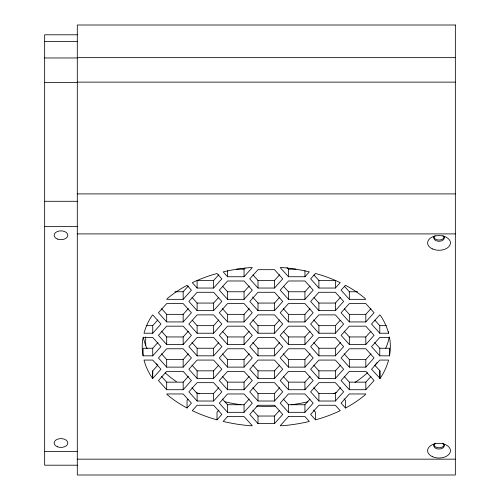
<?xml version="1.0" encoding="UTF-8"?>
<svg xmlns="http://www.w3.org/2000/svg" width="500" height="500" viewBox="0 0 500 500"><rect width="100%" height="100%" fill="white"/><g stroke="black" fill="none" stroke-linecap="round" stroke-linejoin="round"><path stroke-width="0.75" d="M389.312 349.394L389.5 348.25L379.775 348.25L374.625 342.512M389.5 355.831L389.988 352.819A124.062 79.744 0 0 0 389.963 340.306L389.494 337.475L379.775 337.475L371.531 346.65L379.775 355.831L389.5 355.831L389.5 348.25M380.05 378.425L380.975 377.088A124.062 79.744 0 0 0 388.306 361.094L388.556 360.069L379.775 360.069L371.531 369.244L380.05 378.425L380.05 370.844L374.625 365.106M152.725 333.231L160.969 324.056L152.725 314.875L151.613 316.244A124.062 79.744 0 0 0 144.275 332.231L144.031 333.231L152.725 333.231L152.725 325.656L157.875 319.919M183.169 299.337L191.412 290.163L187.069 285.325L185.6 286.094A124.062 79.744 0 0 0 167.769 298.2L166.681 299.337L183.169 299.337L183.169 291.762L188.319 286.025M152.725 355.831L160.969 346.65L152.725 337.475L143.088 337.475L142.6 340.513A124.062 79.744 0 0 0 142.625 353.025L143.088 355.825L152.725 355.831L152.725 348.25L157.875 342.512M183.169 321.938L191.412 312.756L183.169 303.581L166.681 303.581L158.438 312.756L166.681 321.938L183.169 321.938L183.169 314.356L188.319 308.619M213.606 288.044L221.85 278.863L217.031 273.5L212.738 274.731A124.062 79.744 0 0 0 195.894 281L192.306 282.681L197.119 288.044L213.606 288.044L213.606 280.462L218.762 274.731M152.725 378.425L160.969 369.244L152.725 360.069L144.031 360.069L144.338 361.3A124.062 79.744 0 0 0 151.731 377.275L152.725 378.425L152.725 370.844L157.875 365.106M183.169 344.531L191.412 335.35L183.169 326.175L166.681 326.175L158.438 335.35L166.681 344.531L183.169 344.531L183.169 336.95L188.319 331.219M213.606 310.637L221.85 301.462L213.606 292.281L197.119 292.281L188.881 301.462L197.119 310.637L213.606 310.637L213.606 303.062L218.762 297.325M244.05 276.744L252.294 267.569L249.944 267.613A124.062 79.744 0 0 0 224.731 271.525L223.212 271.9L227.562 276.744L244.05 276.744L244.05 269.169L245.081 268.019M183.169 367.125L191.412 357.95L183.169 348.769L166.681 348.769L158.438 357.95L166.681 367.125L183.169 367.125L183.169 359.55L188.319 353.812M213.606 333.231L221.85 324.056L213.606 314.875L197.119 314.875L188.881 324.056L197.119 333.231L213.606 333.231L213.606 325.656L218.762 319.919M244.05 299.337L252.294 290.163L244.05 280.981L227.562 280.981L219.319 290.163L227.562 299.337L244.05 299.337L244.05 291.762L249.206 286.025M183.169 389.719L191.412 380.544L183.169 371.362L166.681 371.362L158.438 380.544L166.681 389.719L183.169 389.719L183.169 382.144L188.319 376.406M213.606 355.831L221.85 346.65L213.606 337.475L197.119 337.475L188.881 346.65L197.119 355.831L213.606 355.831L213.606 348.25L218.762 342.512M244.05 321.938L252.294 312.756L244.05 303.581L227.562 303.581L219.319 312.756L227.562 321.938L244.05 321.938L244.05 314.356L249.206 308.619M274.494 288.044L282.738 278.863L274.494 269.688L258.006 269.688L249.762 278.863L258.006 288.044L274.494 288.044L274.494 280.462L279.644 274.731M188.019 399.338L187.044 400.419L187.044 407.994L185.844 407.369A124.062 79.744 0 0 1 167.963 395.294L166.681 393.963L183.169 393.963L191.412 403.137L187.044 407.994M213.606 378.425L221.85 369.244L213.606 360.069L197.119 360.069L188.881 369.244L197.119 378.425L213.606 378.425L213.606 370.844L218.762 365.106M244.05 344.531L252.294 335.35L244.05 326.175L227.562 326.175L219.319 335.35L227.562 344.531L244.05 344.531L244.05 336.95L249.206 331.219M274.494 310.637L282.738 301.462L274.494 292.281L258.006 292.281L249.762 301.462L258.006 310.637L274.494 310.637L274.494 303.062L279.644 297.325M304.938 276.744L309.3 271.887L307.556 271.456A124.062 79.744 0 0 0 282.331 267.587L280.206 267.569L288.45 276.744L304.938 276.744L304.938 270.681M213.606 401.019L221.85 391.838L213.606 382.663L197.119 382.663L188.881 391.838L197.119 401.019L213.606 401.019L213.606 393.438L218.762 387.706M244.05 367.125L252.294 357.95L244.05 348.769L227.562 348.769L219.319 357.95L227.562 367.125L244.05 367.125L244.05 359.55L249.206 353.812M274.494 333.231L282.738 324.056L274.494 314.875L258.006 314.875L249.762 324.056L258.006 333.231L274.494 333.231L274.494 325.656L279.644 319.919M304.938 299.337L313.181 290.163L304.938 280.981L288.45 280.981L280.206 290.163L288.45 299.337L304.938 299.337L304.938 291.762L310.087 286.025M218.95 410.087L217.013 412.244L217.013 419.825L213.025 418.688A124.062 79.744 0 0 1 196.156 412.444L192.288 410.644L197.119 405.256L213.606 405.256L221.85 414.438L217.013 419.825M244.05 389.719L252.294 380.544L244.05 371.362L227.562 371.362L219.319 380.544L227.562 389.719L244.05 389.719L244.05 382.144L249.206 376.406M274.494 355.831L282.738 346.65L274.494 337.475L258.006 337.475L249.762 346.65L258.006 355.831L274.494 355.831L274.494 348.25L279.644 342.512M304.938 321.938L313.181 312.756L304.938 303.581L288.45 303.581L280.206 312.756L288.45 321.938L304.938 321.938L304.938 314.356L310.087 308.619M335.381 288.044L340.219 282.65L336.431 280.887A124.062 79.744 0 0 0 319.562 274.644L315.481 273.481L310.65 278.863L318.894 288.044L335.381 288.044L335.381 280.462L318.894 280.462L313.925 274.938M244.05 412.319L252.294 403.137L244.05 393.963L227.562 393.963L219.319 403.137L227.562 412.319L244.05 412.319L244.05 404.738L249.206 399M274.494 378.425L282.738 369.244L274.494 360.069L258.006 360.069L249.762 369.244L258.006 378.425L274.494 378.425L274.494 370.844L279.644 365.106M304.938 344.531L313.181 335.35L304.938 326.175L288.45 326.175L280.206 335.35L288.45 344.531L304.938 344.531L304.938 336.95L310.087 331.219M335.381 310.637L343.625 301.462L335.381 292.281L318.894 292.281L310.65 301.462L318.894 310.637L335.381 310.637L335.381 303.062L340.531 297.325M274.494 401.019L282.738 391.838L274.494 382.663L258.006 382.663L249.762 391.838L258.006 401.019L274.494 401.019L274.494 393.438L279.644 387.706M304.938 367.125L313.181 357.95L304.938 348.769L288.45 348.769L280.206 357.95L288.45 367.125L304.938 367.125L304.938 359.55L310.087 353.812M335.381 333.231L343.625 324.056L335.381 314.875L318.894 314.875L310.65 324.056L318.894 333.231L335.381 333.231L335.381 325.656L340.019 320.494M274.494 423.612L282.738 414.438L274.494 405.256L258.006 405.256L249.762 414.438L258.006 423.612L274.494 423.612L274.494 416.037L279.644 410.3M304.938 389.719L313.181 380.544L304.938 371.362L288.45 371.362L280.206 380.544L288.45 389.719L304.938 389.719L304.938 382.144L310.087 376.406M335.381 355.831L343.625 346.65L335.381 337.475L318.894 337.475L310.65 346.65L318.894 355.831L335.381 355.831L335.381 348.25L340.531 342.512M365.819 321.938L374.062 312.756L365.819 303.581L349.331 303.581L341.087 312.756L349.331 321.938L365.819 321.938L365.819 314.356L370.975 308.619M304.938 412.319L313.181 403.137L304.938 393.963L288.45 393.963L280.206 403.137L288.45 412.319L304.938 412.319L304.938 404.738L310.087 399M335.381 378.425L343.625 369.244L335.381 360.069L318.894 360.069L310.65 369.244L318.894 378.425L335.381 378.425L335.381 370.844L340.531 365.106M365.819 344.531L374.062 335.35L365.819 326.175L349.331 326.175L341.087 335.35L349.331 344.531L365.819 344.531L365.819 336.95L370.975 331.219M335.381 401.019L343.625 391.838L335.381 382.663L318.894 382.663L310.65 391.838L318.894 401.019L335.381 401.019L335.381 393.438L340.531 387.706M365.819 367.125L374.062 357.95L365.819 348.769L349.331 348.769L341.087 357.95L349.331 367.125L365.819 367.125L365.819 359.55L370.975 353.812M365.819 389.719L374.062 380.544L365.819 371.362L349.331 371.362L341.087 380.544L349.331 389.719L365.819 389.719L365.819 382.144L370.975 376.406M345.481 408.025L346.987 407.238A124.062 79.744 0 0 0 364.812 395.131L365.819 393.963L349.331 393.963L341.087 403.137L345.481 408.025L345.481 400.444L344.019 398.819M315.506 419.844L319.844 418.6A124.062 79.744 0 0 0 336.694 412.325L340.238 410.669L335.381 405.256L318.894 405.256L310.65 414.438L315.506 419.844L315.506 412.269L313.562 410.106M77.3 34.794L44.656 34.794L44.656 465.194L77.3 465.194M44.656 41.5L77.3 41.5M77.3 57.65L455.344 57.65M44.656 57.969L77.3 57.969M77.3 82.131L455.344 82.131M44.656 82.394L77.3 82.394M77.3 193.906L455.344 193.906M44.656 201.294L77.3 201.294M44.656 226.637L77.3 226.637M77.3 233.906L455.344 233.906M236.556 269.169L244.05 269.169M286.962 267.506L288.45 269.169L295.944 269.169M213.606 280.462L197.119 280.462L197.119 288.044M253.044 274.938L258.006 280.462L274.494 280.462M174.925 291.762L183.169 291.762M222.6 286.238L227.562 291.762L244.05 291.762M283.481 286.238L288.45 291.762L304.938 291.762M344.369 286.238L349.331 291.762L357.575 291.762M349.331 299.337L365.819 299.337L364.619 298.038A124.062 79.744 0 0 0 346.744 285.956L345.462 285.294L341.087 290.163L349.331 299.337L349.331 291.762M191.969 297.325L197.119 303.062L213.606 303.062M252.544 296.981L258.006 303.062L274.494 303.062M313.925 297.531L318.894 303.062L335.381 303.062M161.525 308.619L166.681 314.356L183.169 314.356M222.413 308.619L227.562 314.356L244.05 314.356M283.294 308.619L288.45 314.356L304.938 314.356M344.369 308.831L349.331 314.356L365.819 314.356M146.206 325.656L152.725 325.656M192.488 320.494L197.119 325.656L213.606 325.656M252.856 319.919L258.006 325.656L274.494 325.656M313.738 319.919L318.894 325.656L335.381 325.656M374.812 320.125L379.775 325.656L386.356 325.656M388.55 333.231L388.25 332.031A124.062 79.744 0 0 0 380.85 316.05L379.775 314.875L371.531 324.056L379.775 333.231L388.55 333.231L388.55 331.719M161.525 331.219L166.681 336.95L183.169 336.95M222.413 331.219L227.562 336.95L244.05 336.95M283.294 331.219L288.45 336.95L304.938 336.95M344.181 331.219L349.331 336.95L365.819 336.95M152.725 348.25L143.088 348.25L143.088 355.825M191.969 342.512L197.119 348.25L213.606 348.25M252.856 342.512L258.006 348.25L274.494 348.25M313.738 342.512L318.894 348.25L335.381 348.25M161.525 353.812L166.681 359.55L183.169 359.55M222.413 353.812L227.562 359.55L244.05 359.55M283.294 353.812L288.45 359.55L304.938 359.55M344.181 353.812L349.331 359.55L365.819 359.55M152.725 370.844L152.531 378.425M191.969 365.106L197.119 370.844L213.606 370.844M252.856 365.106L258.006 370.844L274.494 370.844M313.738 365.106L318.894 370.844L335.381 370.844M161.525 376.406L166.681 382.144L183.169 382.144M222.413 376.406L227.562 382.144L244.05 382.144M283.294 376.406L288.45 382.144L304.938 382.144M344.181 376.406L349.331 382.144L365.819 382.144M191.969 387.706L197.119 393.438L213.606 393.438M252.856 387.706L258.006 393.438L274.494 393.438M313.738 387.706L318.894 393.438L335.381 393.438M222.413 399L227.562 404.738L244.05 404.738M283.294 399L288.45 404.738L304.938 404.738M252.856 410.3L258.006 416.037L274.494 416.037M44.656 451.613L77.3 451.613M77.3 459.169L455.344 459.169M379.775 325.656L379.775 333.231M379.775 348.25L379.775 355.831M379.775 370.844L379.775 378.425M349.331 314.356L349.331 321.938M349.331 336.95L349.331 344.531M349.331 359.55L349.331 367.125M349.331 382.144L349.331 389.719M318.894 280.462L318.894 288.044M318.894 303.062L318.894 310.637M318.894 325.656L318.894 333.231M318.894 348.25L318.894 355.831M318.894 370.844L318.894 378.425M318.894 393.438L318.894 401.019M288.45 269.169L288.45 276.744M288.45 291.762L288.45 299.337M288.45 314.356L288.45 321.938M288.45 336.95L288.45 344.531M288.45 359.55L288.45 367.125M288.45 382.144L288.45 389.719M288.45 404.738L288.45 412.319M258.006 280.462L258.006 288.044M258.006 303.062L258.006 310.637M258.006 325.656L258.006 333.231M258.006 348.25L258.006 355.831M258.006 370.844L258.006 378.425M258.006 393.438L258.006 401.019M258.006 416.037L258.006 423.612M227.562 270.681L227.562 276.744M227.562 291.762L227.562 299.337M227.562 314.356L227.562 321.938M227.562 336.95L227.562 344.531M227.562 359.55L227.562 367.125M227.562 382.144L227.562 389.719M227.562 404.738L227.562 412.319M197.119 303.062L197.119 310.637M197.119 325.656L197.119 333.231M197.119 348.25L197.119 355.831M197.119 370.844L197.119 378.425M197.119 393.438L197.119 401.019M166.681 314.356L166.681 321.938M166.681 336.95L166.681 344.531M166.681 359.55L166.681 367.125M166.681 382.144L166.681 389.719M145.675 336.875L145.675 345.462M389.312 336.962A124.062 79.744 0 0 1 385.594 348.537M377.113 362.506A124.062 79.744 0 0 1 375.4 364.619M367.562 372.719A124.062 79.744 0 0 1 355.106 382.337M336.694 392.319A124.062 79.744 0 0 1 333.312 393.762M307.856 401.794A124.062 79.744 0 0 1 291.181 404.781M275.462 406.188A124.062 79.744 0 0 1 256.719 406.163M241.006 404.731A124.062 79.744 0 0 1 225.031 401.863M199.537 393.875A124.062 79.744 0 0 1 196.156 392.438M176.412 381.625A124.062 79.744 0 0 1 165.206 372.887M157.338 364.8A124.062 79.744 0 0 1 156.463 363.744M147.081 348.738A124.062 79.744 0 0 1 143.312 337.169M442.519 443.188A5.225 3.356 0 0 1 443.025 447.837A5.225 3.356 0 0 1 435.806 448.325A5.225 3.356 0 0 1 434.794 443.706M435.138 443.431A5.225 3.356 0 0 1 435.525 443.188M444.219 444.081A5.225 3.356 0 0 1 439.025 447.788A5.225 3.356 0 0 1 433.825 444.081M442.906 235.675A5.225 3.356 0 0 1 442.65 240.338A5.225 3.356 0 0 1 435.394 240.338A5.225 3.356 0 0 1 435.138 235.675M444.219 236.319A5.225 3.356 0 0 1 439.025 240.025A5.225 3.356 0 0 1 433.825 236.319M227.562 416.556L223.194 421.419L225.031 421.869A124.062 79.744 0 0 0 250.256 425.744L252.294 425.731L244.05 416.556L227.562 416.556M288.45 416.556L280.206 425.731L282.644 425.712A124.062 79.744 0 0 0 307.856 421.8L309.325 421.438L304.938 416.556L288.45 416.556M455.344 25L77.3 25L77.3 475L455.344 475L455.344 25M57.55 446.825A6.856 4.406 0 0 0 67.831 443.006A6.856 4.406 0 0 0 57.55 439.188A6.856 4.406 0 0 0 57.55 446.825M57.55 239.088A6.856 4.406 0 0 0 67.831 235.269A6.856 4.406 0 0 0 57.55 231.45A6.856 4.406 0 0 0 57.55 239.088M432.306 456.625A11.425 7.344 0 0 0 450.387 451.45A11.425 7.344 0 0 0 434.375 443.969A11.425 7.344 0 0 0 432.306 456.625M432.306 248.863A11.425 7.344 0 0 0 450.387 243.688A11.425 7.344 0 0 0 434.375 236.213A11.425 7.344 0 0 0 432.306 248.863"/></g></svg>
